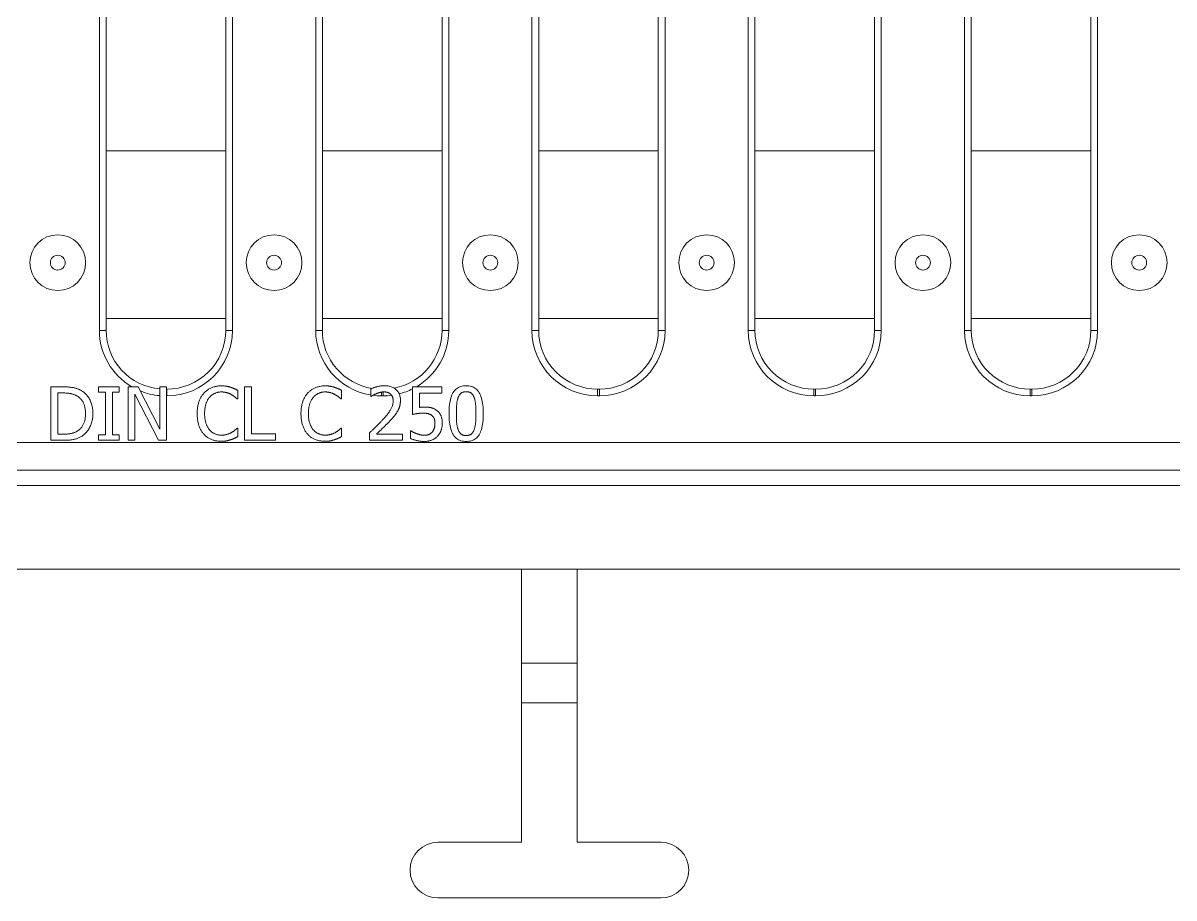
# Model space of a CAD drawing. Header units: inches. Extents: x -98 to 40, y -24 to 18.
# Drawn here: x -24.1 to -18.94, y 6.11 to 10.03 of the extents above; entities that cross this region are included whole.
import ezdxf

# ---------------------------------------------------------------- set-up
doc = ezdxf.new("R2010")
doc.units = ezdxf.units.IN
doc.header["$MEASUREMENT"] = 0

# ---------------------------------------------------------------- blocks, each defined once
blk = doc.blocks.new('A$C322A4C80')
at = {"lineweight": 0}
for p, q in [((0.6717, 4.7346), (0.6717, 0.6273)), ((0.7017, 0.6273), (0.7017, 4.7346)), ((1.2383, 0.6273), (1.2383, 4.7346)), ((1.2683, 0.6273), (1.2683, 4.7346)), ((1.6417, 4.7346), (1.6417, 0.6273)), ((1.6717, 0.6273), (1.6717, 4.7346)), ((2.2083, 0.6273), (2.2083, 4.7346)), ((2.2383, 0.6273), (2.2383, 4.7346)), ((2.6117, 4.7346), (2.6117, 0.6273)), ((2.6417, 0.6273), (2.6417, 4.7346)), ((3.1783, 0.6273), (3.1783, 4.7346)), ((3.2083, 0.6273), (3.2083, 4.7346)), ((3.5817, 4.7346), (3.5817, 0.6273)), ((3.6117, 0.6273), (3.6117, 4.7346)), ((4.1483, 0.6273), (4.1483, 4.7346)), ((4.1783, 0.6273), (4.1783, 4.7346)), ((4.5517, 4.7346), (4.5517, 0.6273)), ((4.5817, 0.6273), (4.5817, 4.7346)), ((5.1183, 0.6273), (5.1183, 4.7346)), ((5.1483, 0.6273), (5.1483, 4.7346)), ((0.7017, 0.6273), (0.6717, 0.6273)), ((1.2683, 0.6273), (1.2383, 0.6273)), ((1.6417, 0.6273), (1.6717, 0.6273)), ((2.2383, 0.6273), (2.2083, 0.6273)), ((2.6117, 0.6273), (2.6417, 0.6273)), ((3.2083, 0.6273), (3.1783, 0.6273)), ((3.5817, 0.6273), (3.6117, 0.6273)), ((4.1783, 0.6273), (4.1483, 0.6273)), ((4.5517, 0.6273), (4.5817, 0.6273)), ((5.1483, 0.6273), (5.1183, 0.6273)), ((0.4534, 0.1341), (0.4534, 0.3741)), ((0.4534, 0.3741), (0.5081, 0.3741)), ((0.668, 0.3496), (0.668, 0.3741)), ((0.668, 0.3741), (0.7609, 0.3741)), ((0.7609, 0.3741), (0.7609, 0.3496)), ((0.8004, 0.1341), (0.8004, 0.3741)), ((0.8004, 0.3741), (0.8457, 0.3741)), ((0.8457, 0.3741), (0.9424, 0.1841)), ((0.9424, 0.1841), (0.9424, 0.3741)), ((0.9424, 0.3741), (0.9721, 0.3741)), ((0.9721, 0.3741), (0.9721, 0.1341)), ((0.9721, 0.3638), (0.9739, 0.3638)), ((0.9739, 0.3338), (0.9739, 0.3638)), ((1.322, 0.1341), (1.322, 0.3741)), ((1.322, 0.3741), (1.3539, 0.3741)), ((1.3539, 0.3741), (1.3539, 0.1625)), ((1.8888, 0.3305), (1.8888, 0.3647)), ((2.0763, 0.2504), (2.0763, 0.3741)), ((2.0763, 0.3741), (2.2079, 0.3741)), ((2.2079, 0.3741), (2.2079, 0.3459)), ((2.9061, 0.3338), (2.9061, 0.3638)), ((2.9061, 0.3638), (2.9139, 0.3638)), ((2.9139, 0.3338), (2.9139, 0.3638)), ((3.8761, 0.3338), (3.8761, 0.3638)), ((3.8761, 0.3638), (3.8839, 0.3638)), ((3.8839, 0.3338), (3.8839, 0.3638)), ((4.8461, 0.3338), (4.8461, 0.3638)), ((4.8461, 0.3638), (4.8539, 0.3638)), ((4.8539, 0.3338), (4.8539, 0.3638)), ((0.4853, 0.1617), (0.4853, 0.3465)), ((0.4853, 0.3465), (0.5096, 0.3465)), ((0.6985, 0.3496), (0.668, 0.3496)), ((0.6985, 0.1586), (0.6985, 0.3496)), ((0.7609, 0.3496), (0.7304, 0.3496)), ((0.7304, 0.3496), (0.7304, 0.1586)), ((0.9364, 0.1341), (0.8302, 0.341)), ((0.8302, 0.341), (0.8302, 0.1341)), ((0.9739, 0.3338), (0.9721, 0.3338)), ((1.2923, 0.3196), (1.2897, 0.3196)), ((1.2923, 0.3581), (1.2923, 0.3196)), ((1.7577, 0.3196), (1.7552, 0.3196)), ((1.7577, 0.3581), (1.7577, 0.3196)), ((1.8905, 0.3305), (1.8888, 0.3305)), ((1.9361, 0.3338), (1.9361, 0.3503)), ((1.9439, 0.3338), (1.9361, 0.3338)), ((1.9439, 0.3338), (1.9439, 0.3512)), ((2.2079, 0.3459), (2.1072, 0.3459)), ((2.1072, 0.3459), (2.1072, 0.2819)), ((2.9139, 0.3338), (2.9061, 0.3338)), ((3.8839, 0.3338), (3.8761, 0.3338)), ((4.8539, 0.3338), (4.8461, 0.3338)), ((0.5096, 0.1617), (0.4853, 0.1617)), ((0.668, 0.1341), (0.668, 0.1586)), ((0.668, 0.1586), (0.6985, 0.1586)), ((0.7304, 0.1586), (0.7609, 0.1586)), ((0.7609, 0.1586), (0.7609, 0.1341)), ((1.2899, 0.1885), (1.2923, 0.1885)), ((1.2923, 0.1885), (1.2923, 0.1504)), ((1.3539, 0.1625), (1.4611, 0.1625)), ((1.4611, 0.1625), (1.4611, 0.1341)), ((1.7553, 0.1885), (1.7577, 0.1885)), ((1.7577, 0.1885), (1.7577, 0.1504)), ((1.8837, 0.1341), (1.8837, 0.1681)), ((1.9139, 0.1619), (2.0317, 0.1619)), ((2.0317, 0.1619), (2.0317, 0.1341)), ((2.0663, 0.1426), (2.0663, 0.1767)), ((2.0663, 0.1767), (2.0687, 0.1767)), ((0, 0.125), (19.94, 0.125)), ((0.5087, 0.1341), (0.4534, 0.1341)), ((0.7609, 0.1341), (0.668, 0.1341)), ((0.8302, 0.1341), (0.8004, 0.1341)), ((0.9721, 0.1341), (0.9364, 0.1341)), ((1.4611, 0.1341), (1.322, 0.1341)), ((2.0317, 0.1341), (1.8837, 0.1341)), ((0.0153, 0), (19.9247, 0))]:
    blk.add_line(p, q, dxfattribs=at)
at = {"lineweight": 0, "flags": 128}
for points in [[(0.7017, 0.6273), (0.7028, 0.603), (0.7062, 0.5787), (0.7118, 0.5549), (0.7196, 0.5318), (0.7295, 0.5095), (0.7414, 0.4881), (0.7553, 0.468), (0.7709, 0.4493), (0.7883, 0.432), (0.8072, 0.4165), (0.8274, 0.4028), (0.8488, 0.391), (0.8712, 0.3813), (0.8944, 0.3736), (0.9182, 0.3681), (0.9424, 0.3649)], [(0.9739, 0.3638), (0.9997, 0.3651), (1.0254, 0.3688), (1.0506, 0.3751), (1.075, 0.3837), (1.0985, 0.3947), (1.1208, 0.408), (1.1416, 0.4234), (1.1608, 0.4407), (1.1783, 0.4599), (1.1938, 0.4807), (1.2071, 0.5029), (1.2182, 0.5264), (1.227, 0.5508), (1.2332, 0.5758), (1.237, 0.6015), (1.2383, 0.6273)], [(1.6717, 0.6273), (1.6727, 0.6041), (1.6758, 0.581), (1.6809, 0.5582), (1.6879, 0.5361), (1.697, 0.5146), (1.7079, 0.494), (1.7205, 0.4745), (1.7348, 0.4562), (1.7508, 0.4392), (1.7681, 0.4236), (1.7867, 0.4097), (1.8065, 0.3975), (1.8274, 0.387), (1.8491, 0.3784), (1.8713, 0.3718), (1.8941, 0.3671)], [(1.9935, 0.3685), (2.0158, 0.3737), (2.0374, 0.3807), (2.0584, 0.3897), (2.0785, 0.4004), (2.0977, 0.4128), (2.1156, 0.4267), (2.1324, 0.4423), (2.1477, 0.4592), (2.1615, 0.4773), (2.1736, 0.4966), (2.1841, 0.5169), (2.1927, 0.538), (2.1995, 0.5597), (2.2044, 0.582), (2.2073, 0.6046), (2.2083, 0.6273)], [(2.6417, 0.6273), (2.643, 0.6015), (2.6468, 0.5758), (2.6531, 0.5506), (2.6618, 0.5263), (2.6729, 0.5028), (2.6863, 0.4806), (2.7017, 0.4598), (2.7192, 0.4407), (2.7385, 0.4233), (2.7593, 0.4079), (2.7816, 0.3947), (2.8051, 0.3837), (2.8295, 0.375), (2.8546, 0.3688), (2.8803, 0.365), (2.9061, 0.3638)], [(2.9139, 0.3638), (2.9397, 0.3651), (2.9654, 0.3688), (2.9906, 0.3751), (3.015, 0.3837), (3.0385, 0.3947), (3.0608, 0.408), (3.0816, 0.4234), (3.1008, 0.4407), (3.1183, 0.4599), (3.1338, 0.4807), (3.1471, 0.5029), (3.1582, 0.5264), (3.167, 0.5508), (3.1732, 0.5758), (3.177, 0.6015), (3.1783, 0.6273)], [(3.6117, 0.6273), (3.613, 0.6015), (3.6168, 0.5758), (3.6231, 0.5506), (3.6318, 0.5263), (3.6429, 0.5028), (3.6563, 0.4806), (3.6717, 0.4598), (3.6892, 0.4407), (3.7085, 0.4233), (3.7293, 0.4079), (3.7516, 0.3947), (3.7751, 0.3837), (3.7995, 0.375), (3.8246, 0.3688), (3.8503, 0.365), (3.8761, 0.3638)], [(3.8839, 0.3638), (3.9097, 0.3651), (3.9354, 0.3688), (3.9606, 0.3751), (3.985, 0.3837), (4.0085, 0.3947), (4.0308, 0.408), (4.0516, 0.4234), (4.0708, 0.4407), (4.0883, 0.4599), (4.1038, 0.4807), (4.1171, 0.5029), (4.1282, 0.5264), (4.137, 0.5508), (4.1432, 0.5758), (4.147, 0.6015), (4.1483, 0.6273)], [(4.5817, 0.6273), (4.583, 0.6015), (4.5868, 0.5758), (4.5931, 0.5506), (4.6018, 0.5263), (4.6129, 0.5028), (4.6263, 0.4806), (4.6417, 0.4598), (4.6592, 0.4407), (4.6785, 0.4233), (4.6993, 0.4079), (4.7216, 0.3947), (4.7451, 0.3837), (4.7695, 0.375), (4.7946, 0.3688), (4.8203, 0.365), (4.8461, 0.3638)], [(4.8539, 0.3638), (4.8797, 0.3651), (4.9054, 0.3688), (4.9306, 0.3751), (4.955, 0.3837), (4.9785, 0.3947), (5.0008, 0.408), (5.0216, 0.4234), (5.0408, 0.4407), (5.0583, 0.4599), (5.0738, 0.4807), (5.0871, 0.5029), (5.0982, 0.5264), (5.107, 0.5508), (5.1132, 0.5758), (5.117, 0.6015), (5.1183, 0.6273)], [(0.5081, 0.3741), (0.5136, 0.374), (0.519, 0.3739), (0.5241, 0.3738), (0.529, 0.3735), (0.5338, 0.3732), (0.5383, 0.3728), (0.5426, 0.3724), (0.5467, 0.3718), (0.5506, 0.3712), (0.5544, 0.3706), (0.5579, 0.3698), (0.5612, 0.369), (0.5644, 0.3681), (0.5674, 0.3672), (0.5705, 0.3662), (0.5734, 0.3652), (0.5762, 0.3641), (0.579, 0.363), (0.5817, 0.3618), (0.5843, 0.3605), (0.5869, 0.3592), (0.5894, 0.3579), (0.5917, 0.3565), (0.5941, 0.355)], [(1.1402, 0.3453), (1.1426, 0.3479), (1.1451, 0.3505), (1.1477, 0.3529), (1.1504, 0.3552), (1.1531, 0.3574), (1.1559, 0.3595), (1.1588, 0.3615), (1.1617, 0.3634), (1.1647, 0.3652), (1.1678, 0.3669), (1.171, 0.3684), (1.1742, 0.3699), (1.1775, 0.3712), (1.1809, 0.3725), (1.1843, 0.3736), (1.1878, 0.3746), (1.1914, 0.3755), (1.195, 0.3762), (1.1987, 0.3769), (1.2025, 0.3774), (1.2063, 0.3778), (1.2102, 0.3781), (1.2141, 0.3783), (1.2182, 0.3784)], [(1.2182, 0.3784), (1.2202, 0.3783), (1.2221, 0.3783), (1.2241, 0.3782), (1.226, 0.3782), (1.228, 0.3781), (1.2299, 0.3779), (1.2317, 0.3778), (1.2336, 0.3776), (1.2354, 0.3774), (1.2373, 0.3771), (1.239, 0.3769), (1.2408, 0.3766), (1.2426, 0.3763), (1.2443, 0.376), (1.246, 0.3757), (1.2477, 0.3753), (1.2494, 0.375), (1.251, 0.3746), (1.2526, 0.3742), (1.2542, 0.3738), (1.2558, 0.3734), (1.2573, 0.373), (1.2589, 0.3726), (1.2604, 0.3721)], [(1.2604, 0.3721), (1.2617, 0.3717), (1.263, 0.3713), (1.2643, 0.3708), (1.2656, 0.3703), (1.2669, 0.3698), (1.2682, 0.3693), (1.2695, 0.3688), (1.2709, 0.3683), (1.2722, 0.3677), (1.2735, 0.3672), (1.2749, 0.3666), (1.2762, 0.366), (1.2776, 0.3654), (1.2789, 0.3648), (1.2803, 0.3642), (1.2816, 0.3635), (1.2829, 0.3629), (1.2843, 0.3622), (1.2856, 0.3616), (1.2869, 0.3609), (1.2883, 0.3602), (1.2896, 0.3595), (1.2909, 0.3588), (1.2923, 0.3581)], [(1.6056, 0.3453), (1.608, 0.3479), (1.6105, 0.3505), (1.6131, 0.3529), (1.6158, 0.3552), (1.6185, 0.3574), (1.6213, 0.3595), (1.6242, 0.3615), (1.6271, 0.3634), (1.6301, 0.3652), (1.6332, 0.3669), (1.6364, 0.3684), (1.6396, 0.3699), (1.6429, 0.3712), (1.6463, 0.3725), (1.6497, 0.3736), (1.6532, 0.3746), (1.6568, 0.3755), (1.6604, 0.3762), (1.6641, 0.3769), (1.6679, 0.3774), (1.6717, 0.3778), (1.6756, 0.3781), (1.6796, 0.3783), (1.6836, 0.3784)], [(1.6836, 0.3784), (1.6856, 0.3783), (1.6876, 0.3783), (1.6895, 0.3782), (1.6915, 0.3782), (1.6934, 0.3781), (1.6953, 0.3779), (1.6972, 0.3778), (1.699, 0.3776), (1.7008, 0.3774), (1.7027, 0.3771), (1.7045, 0.3769), (1.7062, 0.3766), (1.708, 0.3763), (1.7097, 0.376), (1.7114, 0.3757), (1.7131, 0.3753), (1.7148, 0.375), (1.7164, 0.3746), (1.718, 0.3742), (1.7196, 0.3738), (1.7212, 0.3734), (1.7228, 0.373), (1.7243, 0.3726), (1.7258, 0.3721)], [(1.7258, 0.3721), (1.7271, 0.3717), (1.7284, 0.3713), (1.7297, 0.3708), (1.731, 0.3703), (1.7323, 0.3698), (1.7336, 0.3693), (1.735, 0.3688), (1.7363, 0.3683), (1.7376, 0.3677), (1.739, 0.3672), (1.7403, 0.3666), (1.7416, 0.366), (1.743, 0.3654), (1.7443, 0.3648), (1.7457, 0.3642), (1.747, 0.3635), (1.7483, 0.3629), (1.7497, 0.3622), (1.751, 0.3616), (1.7524, 0.3609), (1.7537, 0.3602), (1.755, 0.3595), (1.7564, 0.3588), (1.7577, 0.3581)], [(1.8888, 0.3647), (1.8905, 0.3655), (1.8923, 0.3664), (1.8942, 0.3672), (1.8963, 0.368), (1.8984, 0.3688), (1.9007, 0.3696), (1.903, 0.3704), (1.9055, 0.3712), (1.9081, 0.372), (1.9108, 0.3728), (1.9136, 0.3736), (1.9165, 0.3744), (1.9194, 0.3751), (1.9224, 0.3758), (1.9253, 0.3765), (1.9281, 0.377), (1.931, 0.3775), (1.9338, 0.3779), (1.9366, 0.3783), (1.9394, 0.3786), (1.9421, 0.3788), (1.9449, 0.379), (1.9476, 0.3791), (1.9502, 0.3791)], [(1.9502, 0.3791), (1.9557, 0.379), (1.961, 0.3786), (1.9661, 0.378), (1.971, 0.3772), (1.9757, 0.376), (1.9802, 0.3747), (1.9845, 0.3731), (1.9886, 0.3712), (1.9924, 0.3691), (1.9961, 0.3668), (1.9996, 0.3642), (2.0028, 0.3613), (2.0059, 0.3583), (2.0086, 0.3551), (2.0111, 0.3517), (2.0134, 0.3481), (2.0153, 0.3443), (2.0171, 0.3404), (2.0185, 0.3363), (2.0197, 0.332), (2.0206, 0.3276), (2.0213, 0.323), (2.0217, 0.3182), (2.0218, 0.3132)], [(2.2398, 0.2539), (2.24, 0.2645), (2.2403, 0.2746), (2.241, 0.2842), (2.2419, 0.2933), (2.2431, 0.302), (2.2445, 0.3101), (2.2462, 0.3178), (2.2482, 0.325), (2.2504, 0.3317), (2.2529, 0.3379), (2.2556, 0.3436), (2.2586, 0.3489), (2.2619, 0.3537), (2.2654, 0.3581), (2.2693, 0.362), (2.2734, 0.3656), (2.2778, 0.3687), (2.2825, 0.3714), (2.2875, 0.3737), (2.2927, 0.3756), (2.2983, 0.3771), (2.3041, 0.3781), (2.3102, 0.3787), (2.3166, 0.3789)], [(2.3166, 0.3789), (2.3231, 0.3787), (2.3292, 0.3781), (2.3351, 0.377), (2.3406, 0.3755), (2.3459, 0.3735), (2.3509, 0.3712), (2.3556, 0.3683), (2.36, 0.3651), (2.3641, 0.3614), (2.3679, 0.3573), (2.3715, 0.3528), (2.3747, 0.3478), (2.3777, 0.3424), (2.3804, 0.3366), (2.3828, 0.3303), (2.385, 0.3236), (2.387, 0.3164), (2.3886, 0.3088), (2.39, 0.3008), (2.3912, 0.2923), (2.3921, 0.2834), (2.3928, 0.2741), (2.3931, 0.2643), (2.3933, 0.2541)], [(0.5096, 0.3465), (0.5132, 0.3464), (0.5166, 0.3464), (0.52, 0.3462), (0.5232, 0.3461), (0.5264, 0.3459), (0.5295, 0.3456), (0.5324, 0.3453), (0.5353, 0.3449), (0.538, 0.3445), (0.5407, 0.3441), (0.5433, 0.3436), (0.5457, 0.3431), (0.5481, 0.3425), (0.5505, 0.3418), (0.5529, 0.3411), (0.5552, 0.3403), (0.5575, 0.3395), (0.5598, 0.3386), (0.5621, 0.3377), (0.5643, 0.3367), (0.5665, 0.3356), (0.5687, 0.3345), (0.5709, 0.3333), (0.573, 0.3321)], [(0.573, 0.3321), (0.576, 0.3302), (0.5788, 0.3281), (0.5815, 0.326), (0.5841, 0.3237), (0.5866, 0.3214), (0.5889, 0.3189), (0.5911, 0.3163), (0.5932, 0.3135), (0.5951, 0.3107), (0.597, 0.3077), (0.5987, 0.3046), (0.6003, 0.3014), (0.6017, 0.2981), (0.6031, 0.2947), (0.6043, 0.2912), (0.6054, 0.2875), (0.6063, 0.2837), (0.6071, 0.2799), (0.6078, 0.2759), (0.6084, 0.2718), (0.6088, 0.2676), (0.6092, 0.2633), (0.6094, 0.2588), (0.6094, 0.2543)], [(0.5941, 0.355), (0.5978, 0.3524), (0.6015, 0.3496), (0.605, 0.3467), (0.6083, 0.3437), (0.6115, 0.3405), (0.6146, 0.3371), (0.6175, 0.3337), (0.6203, 0.3301), (0.6229, 0.3263), (0.6254, 0.3225), (0.6277, 0.3184), (0.6299, 0.3143), (0.632, 0.31), (0.6338, 0.3055), (0.6355, 0.301), (0.637, 0.2963), (0.6383, 0.2914), (0.6395, 0.2865), (0.6405, 0.2814), (0.6413, 0.2762), (0.6419, 0.2708), (0.6423, 0.2653), (0.6426, 0.2596), (0.6427, 0.2539)], [(1.1102, 0.2539), (1.1103, 0.2589), (1.1104, 0.2637), (1.1107, 0.2685), (1.1111, 0.2731), (1.1116, 0.2777), (1.1121, 0.2821), (1.1128, 0.2864), (1.1136, 0.2906), (1.1145, 0.2947), (1.1156, 0.2987), (1.1167, 0.3026), (1.1179, 0.3064), (1.1192, 0.3101), (1.1207, 0.3137), (1.1222, 0.3172), (1.1238, 0.3207), (1.1255, 0.324), (1.1273, 0.3273), (1.1292, 0.3305), (1.1312, 0.3336), (1.1333, 0.3367), (1.1355, 0.3396), (1.1378, 0.3425), (1.1402, 0.3453)], [(1.1649, 0.3264), (1.1632, 0.3243), (1.1616, 0.3222), (1.1601, 0.3199), (1.1586, 0.3176), (1.1572, 0.3151), (1.1559, 0.3126), (1.1546, 0.31), (1.1534, 0.3073), (1.1522, 0.3045), (1.1511, 0.3016), (1.1501, 0.2987), (1.1491, 0.2956), (1.1482, 0.2925), (1.1474, 0.2893), (1.1467, 0.286), (1.146, 0.2827), (1.1454, 0.2793), (1.1449, 0.2759), (1.1445, 0.2724), (1.1441, 0.2688), (1.1438, 0.2652), (1.1436, 0.2615), (1.1435, 0.2577), (1.1435, 0.2539)], [(1.218, 0.3511), (1.2154, 0.3511), (1.2129, 0.351), (1.2104, 0.3507), (1.2079, 0.3504), (1.2055, 0.35), (1.203, 0.3495), (1.2006, 0.349), (1.1982, 0.3483), (1.1959, 0.3476), (1.1935, 0.3467), (1.1912, 0.3458), (1.1889, 0.3448), (1.1866, 0.3437), (1.1844, 0.3425), (1.1823, 0.3413), (1.1801, 0.34), (1.1781, 0.3385), (1.176, 0.337), (1.1741, 0.3355), (1.1721, 0.3338), (1.1702, 0.3321), (1.1684, 0.3303), (1.1666, 0.3284), (1.1649, 0.3264)], [(1.2627, 0.3397), (1.2612, 0.3405), (1.2596, 0.3413), (1.258, 0.3421), (1.2564, 0.3428), (1.2548, 0.3435), (1.2532, 0.3442), (1.2515, 0.3449), (1.2498, 0.3456), (1.2481, 0.3462), (1.2463, 0.3468), (1.2446, 0.3474), (1.2428, 0.3479), (1.2409, 0.3484), (1.2391, 0.3489), (1.2372, 0.3493), (1.2352, 0.3497), (1.2332, 0.35), (1.2312, 0.3503), (1.2291, 0.3506), (1.227, 0.3508), (1.2248, 0.3509), (1.2226, 0.351), (1.2203, 0.3511), (1.218, 0.3511)], [(1.2897, 0.3196), (1.289, 0.3203), (1.2882, 0.321), (1.2875, 0.3217), (1.2866, 0.3224), (1.2858, 0.3231), (1.2849, 0.3239), (1.284, 0.3247), (1.283, 0.3255), (1.282, 0.3263), (1.281, 0.3272), (1.2799, 0.3281), (1.2788, 0.329), (1.2777, 0.3299), (1.2766, 0.3308), (1.2754, 0.3317), (1.2741, 0.3326), (1.2728, 0.3335), (1.2715, 0.3344), (1.2701, 0.3352), (1.2687, 0.3361), (1.2673, 0.337), (1.2658, 0.3379), (1.2643, 0.3388), (1.2627, 0.3397)], [(1.5756, 0.2539), (1.5757, 0.2589), (1.5759, 0.2637), (1.5761, 0.2685), (1.5765, 0.2731), (1.577, 0.2777), (1.5776, 0.2821), (1.5783, 0.2864), (1.5791, 0.2906), (1.58, 0.2947), (1.581, 0.2987), (1.5821, 0.3026), (1.5833, 0.3064), (1.5847, 0.3101), (1.5861, 0.3137), (1.5876, 0.3172), (1.5892, 0.3207), (1.5909, 0.324), (1.5927, 0.3273), (1.5946, 0.3305), (1.5966, 0.3336), (1.5987, 0.3367), (1.6009, 0.3396), (1.6032, 0.3425), (1.6056, 0.3453)], [(1.6303, 0.3264), (1.6286, 0.3243), (1.627, 0.3222), (1.6255, 0.3199), (1.624, 0.3176), (1.6226, 0.3151), (1.6213, 0.3126), (1.62, 0.31), (1.6188, 0.3073), (1.6176, 0.3045), (1.6165, 0.3016), (1.6155, 0.2987), (1.6145, 0.2956), (1.6136, 0.2925), (1.6128, 0.2893), (1.6121, 0.286), (1.6114, 0.2827), (1.6108, 0.2793), (1.6103, 0.2759), (1.6099, 0.2724), (1.6095, 0.2688), (1.6092, 0.2652), (1.6091, 0.2615), (1.6089, 0.2577), (1.6089, 0.2539)], [(1.6834, 0.3511), (1.6808, 0.3511), (1.6783, 0.351), (1.6758, 0.3507), (1.6733, 0.3504), (1.6709, 0.35), (1.6684, 0.3495), (1.666, 0.349), (1.6636, 0.3483), (1.6613, 0.3476), (1.6589, 0.3467), (1.6566, 0.3458), (1.6543, 0.3448), (1.652, 0.3437), (1.6498, 0.3425), (1.6477, 0.3413), (1.6455, 0.34), (1.6435, 0.3385), (1.6414, 0.337), (1.6395, 0.3355), (1.6375, 0.3338), (1.6357, 0.3321), (1.6338, 0.3303), (1.632, 0.3284), (1.6303, 0.3264)], [(1.7281, 0.3397), (1.7266, 0.3405), (1.725, 0.3413), (1.7234, 0.3421), (1.7218, 0.3428), (1.7202, 0.3435), (1.7186, 0.3442), (1.7169, 0.3449), (1.7152, 0.3456), (1.7135, 0.3462), (1.7117, 0.3468), (1.71, 0.3474), (1.7082, 0.3479), (1.7064, 0.3484), (1.7045, 0.3489), (1.7026, 0.3493), (1.7006, 0.3497), (1.6986, 0.35), (1.6966, 0.3503), (1.6945, 0.3506), (1.6924, 0.3508), (1.6902, 0.3509), (1.688, 0.351), (1.6857, 0.3511), (1.6834, 0.3511)], [(1.7552, 0.3196), (1.7544, 0.3203), (1.7537, 0.321), (1.7529, 0.3217), (1.752, 0.3224), (1.7512, 0.3231), (1.7503, 0.3239), (1.7494, 0.3247), (1.7484, 0.3255), (1.7474, 0.3263), (1.7464, 0.3272), (1.7453, 0.3281), (1.7443, 0.329), (1.7431, 0.3299), (1.742, 0.3308), (1.7408, 0.3317), (1.7395, 0.3326), (1.7382, 0.3335), (1.7369, 0.3344), (1.7356, 0.3352), (1.7341, 0.3361), (1.7327, 0.337), (1.7312, 0.3379), (1.7297, 0.3388), (1.7281, 0.3397)], [(1.9139, 0.3437), (1.9127, 0.3433), (1.9116, 0.3428), (1.9105, 0.3423), (1.9094, 0.3418), (1.9083, 0.3413), (1.9072, 0.3407), (1.9061, 0.3402), (1.905, 0.3396), (1.9039, 0.339), (1.9028, 0.3384), (1.9018, 0.3378), (1.9007, 0.3371), (1.8997, 0.3365), (1.8987, 0.3359), (1.8977, 0.3353), (1.8968, 0.3347), (1.8959, 0.3341), (1.895, 0.3335), (1.8942, 0.333), (1.8934, 0.3325), (1.8926, 0.3319), (1.8919, 0.3315), (1.8912, 0.331), (1.8905, 0.3305)], [(1.9479, 0.3513), (1.9465, 0.3513), (1.945, 0.3513), (1.9436, 0.3512), (1.9422, 0.3511), (1.9407, 0.3509), (1.9393, 0.3508), (1.9378, 0.3506), (1.9364, 0.3504), (1.9349, 0.3501), (1.9335, 0.3498), (1.932, 0.3495), (1.9306, 0.3492), (1.9291, 0.3488), (1.9277, 0.3484), (1.9263, 0.348), (1.9248, 0.3476), (1.9234, 0.3472), (1.922, 0.3467), (1.9206, 0.3463), (1.9193, 0.3458), (1.9179, 0.3453), (1.9165, 0.3448), (1.9152, 0.3443), (1.9139, 0.3437)], [(1.9417, 0.2259), (1.9461, 0.2308), (1.9503, 0.2356), (1.9543, 0.2402), (1.958, 0.2446), (1.9615, 0.2489), (1.9647, 0.253), (1.9677, 0.2569), (1.9705, 0.2607), (1.973, 0.2643), (1.9753, 0.2677), (1.9773, 0.271), (1.9791, 0.2741), (1.9807, 0.2771), (1.9822, 0.2802), (1.9835, 0.2832), (1.9847, 0.2863), (1.9857, 0.2894), (1.9866, 0.2925), (1.9874, 0.2956), (1.988, 0.2987), (1.9885, 0.3019), (1.9888, 0.3051), (1.9891, 0.3082), (1.9891, 0.3115)], [(1.9773, 0.3416), (1.9763, 0.3424), (1.9753, 0.3431), (1.9743, 0.3439), (1.9733, 0.3446), (1.9723, 0.3452), (1.9712, 0.3459), (1.9701, 0.3464), (1.969, 0.347), (1.9678, 0.3475), (1.9666, 0.348), (1.9654, 0.3485), (1.9642, 0.3489), (1.963, 0.3493), (1.9617, 0.3496), (1.9604, 0.35), (1.9591, 0.3502), (1.9578, 0.3505), (1.9564, 0.3507), (1.9551, 0.3509), (1.9537, 0.3511), (1.9523, 0.3512), (1.9508, 0.3513), (1.9494, 0.3513), (1.9479, 0.3513)], [(1.9891, 0.3115), (1.9891, 0.3131), (1.989, 0.3148), (1.9889, 0.3163), (1.9888, 0.3179), (1.9886, 0.3194), (1.9883, 0.3209), (1.9881, 0.3224), (1.9877, 0.3238), (1.9874, 0.3252), (1.987, 0.3265), (1.9865, 0.3279), (1.986, 0.3291), (1.9855, 0.3304), (1.9849, 0.3316), (1.9843, 0.3328), (1.9837, 0.3339), (1.983, 0.335), (1.9823, 0.3361), (1.9815, 0.3371), (1.9807, 0.3381), (1.9799, 0.339), (1.9791, 0.3399), (1.9782, 0.3408), (1.9773, 0.3416)], [(2.0218, 0.3132), (2.0218, 0.3109), (2.0217, 0.3085), (2.0216, 0.3062), (2.0214, 0.304), (2.0212, 0.3018), (2.021, 0.2996), (2.0207, 0.2974), (2.0203, 0.2953), (2.0199, 0.2932), (2.0195, 0.2912), (2.019, 0.2891), (2.0185, 0.2871), (2.0179, 0.2852), (2.0173, 0.2832), (2.0167, 0.2813), (2.016, 0.2794), (2.0153, 0.2776), (2.0146, 0.2757), (2.0138, 0.2739), (2.013, 0.2721), (2.0121, 0.2703), (2.0112, 0.2686), (2.0103, 0.2669), (2.0094, 0.2652)], [(2.2725, 0.2539), (2.2725, 0.2578), (2.2725, 0.2616), (2.2726, 0.2653), (2.2727, 0.269), (2.2728, 0.2726), (2.2729, 0.2762), (2.2731, 0.2797), (2.2733, 0.2831), (2.2735, 0.2864), (2.2737, 0.2897), (2.274, 0.2929), (2.2742, 0.2961), (2.2746, 0.2992), (2.2749, 0.3021), (2.2753, 0.305), (2.2758, 0.3078), (2.2762, 0.3105), (2.2768, 0.3132), (2.2773, 0.3157), (2.278, 0.3181), (2.2786, 0.3205), (2.2793, 0.3227), (2.2801, 0.3249), (2.2809, 0.327)], [(2.2809, 0.327), (2.2817, 0.3291), (2.2826, 0.331), (2.2836, 0.3329), (2.2846, 0.3347), (2.2857, 0.3364), (2.2868, 0.3381), (2.288, 0.3396), (2.2892, 0.3411), (2.2905, 0.3424), (2.2918, 0.3437), (2.2932, 0.3449), (2.2946, 0.346), (2.296, 0.347), (2.2976, 0.3479), (2.2992, 0.3487), (2.3009, 0.3495), (2.3026, 0.3501), (2.3044, 0.3507), (2.3063, 0.3512), (2.3082, 0.3516), (2.3102, 0.3519), (2.3123, 0.3521), (2.3144, 0.3522), (2.3166, 0.3523)], [(2.3166, 0.3523), (2.3188, 0.3522), (2.321, 0.3521), (2.323, 0.3519), (2.325, 0.3516), (2.327, 0.3512), (2.3288, 0.3507), (2.3306, 0.3501), (2.3323, 0.3495), (2.334, 0.3487), (2.3356, 0.3479), (2.3371, 0.347), (2.3385, 0.346), (2.3399, 0.3449), (2.3412, 0.3437), (2.3425, 0.3424), (2.3438, 0.3411), (2.345, 0.3397), (2.3461, 0.3382), (2.3472, 0.3366), (2.3482, 0.3349), (2.3492, 0.3332), (2.3501, 0.3313), (2.351, 0.3294), (2.3518, 0.3274)], [(2.3518, 0.3274), (2.3526, 0.3253), (2.3534, 0.3231), (2.3541, 0.3209), (2.3548, 0.3186), (2.3554, 0.3162), (2.356, 0.3137), (2.3565, 0.3111), (2.357, 0.3084), (2.3575, 0.3057), (2.3579, 0.3029), (2.3583, 0.3), (2.3587, 0.297), (2.359, 0.2939), (2.3592, 0.2907), (2.3595, 0.2875), (2.3597, 0.2841), (2.3599, 0.2807), (2.3601, 0.2771), (2.3603, 0.2735), (2.3604, 0.2698), (2.3605, 0.266), (2.3605, 0.2621), (2.3606, 0.2581), (2.3606, 0.2541)], [(2.0094, 0.2652), (2.0084, 0.2634), (2.0073, 0.2617), (2.0063, 0.2599), (2.0052, 0.2582), (2.004, 0.2564), (2.0029, 0.2547), (2.0017, 0.253), (2.0004, 0.2512), (1.9991, 0.2495), (1.9978, 0.2478), (1.9964, 0.2461), (1.9951, 0.2444), (1.9936, 0.2426), (1.9922, 0.2409), (1.9908, 0.2392), (1.9893, 0.2375), (1.9879, 0.2358), (1.9864, 0.2341), (1.9849, 0.2325), (1.9834, 0.2308), (1.9819, 0.2291), (1.9803, 0.2274), (1.9788, 0.2258), (1.9773, 0.2241)], [(2.1072, 0.2819), (2.1082, 0.282), (2.1091, 0.2821), (2.1101, 0.2822), (2.111, 0.2824), (2.112, 0.2825), (2.113, 0.2825), (2.1139, 0.2826), (2.1149, 0.2827), (2.1158, 0.2828), (2.1168, 0.2828), (2.1177, 0.2829), (2.1187, 0.283), (2.1196, 0.283), (2.1205, 0.283), (2.1214, 0.2831), (2.1223, 0.2831), (2.1232, 0.2831), (2.1241, 0.2832), (2.1249, 0.2832), (2.1257, 0.2832), (2.1266, 0.2832), (2.1274, 0.2832), (2.1282, 0.2832), (2.129, 0.2832)], [(2.129, 0.2832), (2.132, 0.2832), (2.135, 0.2832), (2.1378, 0.2831), (2.1406, 0.2829), (2.1434, 0.2827), (2.146, 0.2825), (2.1486, 0.2822), (2.151, 0.2819), (2.1534, 0.2816), (2.1558, 0.2812), (2.158, 0.2807), (2.1602, 0.2802), (2.1623, 0.2797), (2.1644, 0.2791), (2.1665, 0.2784), (2.1686, 0.2776), (2.1706, 0.2767), (2.1726, 0.2757), (2.1747, 0.2747), (2.1767, 0.2736), (2.1787, 0.2724), (2.1807, 0.2711), (2.1826, 0.2697), (2.1846, 0.2683)], [(2.1846, 0.2683), (2.1865, 0.2667), (2.1884, 0.2652), (2.1902, 0.2635), (2.1919, 0.2618), (2.1935, 0.26), (2.1951, 0.2582), (2.1966, 0.2562), (2.198, 0.2543), (2.1993, 0.2522), (2.2006, 0.2501), (2.2018, 0.2479), (2.2029, 0.2457), (2.2039, 0.2434), (2.2048, 0.2409), (2.2057, 0.2384), (2.2064, 0.2357), (2.2071, 0.2329), (2.2077, 0.2301), (2.2082, 0.227), (2.2086, 0.2239), (2.2089, 0.2207), (2.2091, 0.2173), (2.2092, 0.2139), (2.2093, 0.2103)], [(0.6094, 0.2543), (0.6094, 0.2497), (0.6092, 0.2452), (0.6089, 0.2409), (0.6085, 0.2366), (0.608, 0.2326), (0.6073, 0.2286), (0.6066, 0.2248), (0.6057, 0.2211), (0.6047, 0.2175), (0.6036, 0.2141), (0.6024, 0.2108), (0.6011, 0.2076), (0.5996, 0.2045), (0.598, 0.2016), (0.5963, 0.1987), (0.5945, 0.196), (0.5926, 0.1933), (0.5906, 0.1908), (0.5885, 0.1883), (0.5862, 0.186), (0.5838, 0.1837), (0.5813, 0.1816), (0.5787, 0.1796), (0.576, 0.1776)], [(0.6427, 0.2539), (0.6426, 0.2484), (0.6423, 0.2431), (0.6418, 0.2378), (0.6412, 0.2327), (0.6404, 0.2276), (0.6393, 0.2226), (0.6381, 0.2177), (0.6368, 0.2129), (0.6352, 0.2082), (0.6334, 0.2036), (0.6315, 0.199), (0.6294, 0.1946), (0.6271, 0.1902), (0.6247, 0.1861), (0.6221, 0.1821), (0.6195, 0.1782), (0.6167, 0.1745), (0.6138, 0.171), (0.6107, 0.1677), (0.6076, 0.1645), (0.6043, 0.1615), (0.6009, 0.1586), (0.5973, 0.1559), (0.5937, 0.1533)], [(1.1404, 0.1613), (1.138, 0.164), (1.1358, 0.1667), (1.1336, 0.1696), (1.1315, 0.1725), (1.1295, 0.1756), (1.1276, 0.1788), (1.1258, 0.1821), (1.1241, 0.1855), (1.1224, 0.189), (1.1209, 0.1926), (1.1195, 0.1964), (1.1181, 0.2002), (1.1168, 0.2041), (1.1157, 0.2082), (1.1147, 0.2123), (1.1137, 0.2165), (1.1129, 0.2209), (1.1122, 0.2253), (1.1116, 0.2298), (1.1111, 0.2344), (1.1107, 0.2391), (1.1104, 0.244), (1.1103, 0.2489), (1.1102, 0.2539)], [(1.1435, 0.2539), (1.1435, 0.2498), (1.1436, 0.2458), (1.1439, 0.242), (1.1441, 0.2382), (1.1445, 0.2345), (1.145, 0.2309), (1.1455, 0.2274), (1.1461, 0.224), (1.1468, 0.2207), (1.1476, 0.2175), (1.1485, 0.2144), (1.1494, 0.2114), (1.1504, 0.2085), (1.1515, 0.2056), (1.1527, 0.2028), (1.1539, 0.2001), (1.1551, 0.1975), (1.1564, 0.195), (1.1578, 0.1925), (1.1593, 0.1901), (1.1608, 0.1878), (1.1623, 0.1856), (1.164, 0.1834), (1.1657, 0.1813)], [(1.6058, 0.1613), (1.6034, 0.164), (1.6012, 0.1667), (1.599, 0.1696), (1.5969, 0.1725), (1.5949, 0.1756), (1.593, 0.1788), (1.5912, 0.1821), (1.5895, 0.1855), (1.5879, 0.189), (1.5863, 0.1926), (1.5849, 0.1964), (1.5835, 0.2002), (1.5823, 0.2041), (1.5811, 0.2082), (1.5801, 0.2123), (1.5791, 0.2165), (1.5783, 0.2209), (1.5776, 0.2253), (1.577, 0.2298), (1.5765, 0.2344), (1.5761, 0.2391), (1.5759, 0.244), (1.5757, 0.2489), (1.5756, 0.2539)], [(1.6089, 0.2539), (1.6089, 0.2498), (1.6091, 0.2458), (1.6093, 0.242), (1.6096, 0.2382), (1.6099, 0.2345), (1.6104, 0.2309), (1.6109, 0.2274), (1.6115, 0.224), (1.6122, 0.2207), (1.613, 0.2175), (1.6139, 0.2144), (1.6148, 0.2114), (1.6158, 0.2085), (1.6169, 0.2056), (1.6181, 0.2028), (1.6193, 0.2001), (1.6205, 0.1975), (1.6219, 0.195), (1.6232, 0.1925), (1.6247, 0.1901), (1.6262, 0.1878), (1.6278, 0.1856), (1.6294, 0.1834), (1.6311, 0.1813)], [(1.8837, 0.1681), (1.8864, 0.1706), (1.889, 0.1731), (1.8916, 0.1755), (1.8941, 0.178), (1.8967, 0.1804), (1.8992, 0.1828), (1.9017, 0.1852), (1.9042, 0.1876), (1.9066, 0.19), (1.9091, 0.1923), (1.9115, 0.1947), (1.9139, 0.197), (1.9162, 0.1993), (1.9186, 0.2017), (1.9209, 0.204), (1.9233, 0.2064), (1.9256, 0.2088), (1.9279, 0.2112), (1.9302, 0.2136), (1.9325, 0.216), (1.9348, 0.2185), (1.9371, 0.2209), (1.9394, 0.2234), (1.9417, 0.2259)], [(1.9773, 0.2241), (1.9747, 0.2214), (1.9721, 0.2186), (1.9695, 0.2158), (1.9668, 0.213), (1.964, 0.2101), (1.9612, 0.2073), (1.9584, 0.2044), (1.9555, 0.2016), (1.9526, 0.1987), (1.9496, 0.1958), (1.9466, 0.1928), (1.9435, 0.1899), (1.9405, 0.187), (1.9375, 0.1842), (1.9347, 0.1815), (1.932, 0.1789), (1.9293, 0.1764), (1.9268, 0.174), (1.9244, 0.1718), (1.9221, 0.1696), (1.9199, 0.1675), (1.9178, 0.1655), (1.9158, 0.1637), (1.9139, 0.1619)], [(2.1237, 0.2562), (2.1215, 0.2562), (2.1193, 0.2562), (2.1171, 0.2561), (2.1149, 0.256), (2.1127, 0.2559), (2.1105, 0.2557), (2.1083, 0.2555), (2.1061, 0.2553), (2.1039, 0.2551), (2.1017, 0.2548), (2.0995, 0.2545), (2.0974, 0.2542), (2.0952, 0.2538), (2.0931, 0.2535), (2.0911, 0.2532), (2.0892, 0.2528), (2.0873, 0.2525), (2.0855, 0.2522), (2.0838, 0.2519), (2.0821, 0.2516), (2.0806, 0.2513), (2.0791, 0.251), (2.0776, 0.2507), (2.0763, 0.2504)], [(2.163, 0.2451), (2.1618, 0.2461), (2.1606, 0.247), (2.1594, 0.2479), (2.1581, 0.2488), (2.1568, 0.2495), (2.1554, 0.2503), (2.1539, 0.251), (2.1525, 0.2516), (2.1509, 0.2522), (2.1494, 0.2527), (2.1477, 0.2532), (2.1461, 0.2537), (2.1444, 0.2541), (2.1426, 0.2545), (2.1409, 0.2548), (2.1391, 0.2551), (2.1373, 0.2554), (2.1354, 0.2556), (2.1336, 0.2558), (2.1316, 0.2559), (2.1297, 0.2561), (2.1277, 0.2561), (2.1257, 0.2562), (2.1237, 0.2562)], [(2.1766, 0.2105), (2.1766, 0.2126), (2.1765, 0.2147), (2.1764, 0.2166), (2.1762, 0.2185), (2.176, 0.2204), (2.1757, 0.2222), (2.1754, 0.2239), (2.1751, 0.2256), (2.1746, 0.2271), (2.1742, 0.2287), (2.1737, 0.2301), (2.1731, 0.2315), (2.1725, 0.2329), (2.1719, 0.2342), (2.1712, 0.2354), (2.1704, 0.2367), (2.1697, 0.2378), (2.1688, 0.239), (2.168, 0.2401), (2.1671, 0.2412), (2.1661, 0.2422), (2.1651, 0.2432), (2.1641, 0.2442), (2.163, 0.2451)], [(2.1644, 0.1714), (2.1653, 0.1726), (2.1663, 0.1739), (2.1672, 0.1752), (2.1681, 0.1765), (2.1689, 0.1778), (2.1697, 0.1792), (2.1704, 0.1806), (2.1711, 0.182), (2.1718, 0.1835), (2.1724, 0.185), (2.173, 0.1866), (2.1735, 0.1881), (2.174, 0.1898), (2.1745, 0.1914), (2.1749, 0.1931), (2.1752, 0.1949), (2.1756, 0.1967), (2.1758, 0.1985), (2.1761, 0.2004), (2.1763, 0.2023), (2.1764, 0.2043), (2.1765, 0.2063), (2.1766, 0.2084), (2.1766, 0.2105)], [(2.2093, 0.2103), (2.2092, 0.2074), (2.2091, 0.2046), (2.2089, 0.2018), (2.2087, 0.1991), (2.2083, 0.1963), (2.2079, 0.1936), (2.2074, 0.191), (2.2068, 0.1884), (2.2062, 0.1858), (2.2054, 0.1832), (2.2046, 0.1807), (2.2037, 0.1782), (2.2028, 0.1758), (2.2018, 0.1734), (2.2007, 0.1711), (2.1995, 0.1688), (2.1983, 0.1666), (2.1971, 0.1644), (2.1957, 0.1623), (2.1943, 0.1602), (2.1929, 0.1582), (2.1913, 0.1563), (2.1897, 0.1544), (2.1881, 0.1526)], [(2.3166, 0.129), (2.3102, 0.1292), (2.304, 0.1299), (2.2981, 0.1309), (2.2925, 0.1324), (2.2872, 0.1344), (2.2822, 0.1367), (2.2775, 0.1395), (2.2731, 0.1427), (2.269, 0.1464), (2.2652, 0.1504), (2.2616, 0.1549), (2.2584, 0.1598), (2.2554, 0.1652), (2.2527, 0.171), (2.2503, 0.1773), (2.2481, 0.184), (2.2461, 0.1912), (2.2445, 0.1988), (2.243, 0.2068), (2.2419, 0.2153), (2.241, 0.2243), (2.2403, 0.2337), (2.24, 0.2436), (2.2398, 0.2539)], [(2.2807, 0.1815), (2.2798, 0.1838), (2.2791, 0.186), (2.2784, 0.1884), (2.2777, 0.1908), (2.2771, 0.1932), (2.2765, 0.1957), (2.276, 0.1982), (2.2755, 0.2008), (2.275, 0.2034), (2.2747, 0.2061), (2.2743, 0.2089), (2.2741, 0.2117), (2.2738, 0.2146), (2.2736, 0.2175), (2.2734, 0.2207), (2.2732, 0.2239), (2.273, 0.2272), (2.2729, 0.2307), (2.2728, 0.2343), (2.2727, 0.238), (2.2726, 0.2418), (2.2725, 0.2457), (2.2725, 0.2497), (2.2725, 0.2539)], [(2.3933, 0.2541), (2.3931, 0.2436), (2.3928, 0.2335), (2.3921, 0.2239), (2.3912, 0.2148), (2.39, 0.2062), (2.3886, 0.1981), (2.3869, 0.1904), (2.3849, 0.1832), (2.3827, 0.1765), (2.3802, 0.1703), (2.3775, 0.1645), (2.3745, 0.1593), (2.3712, 0.1544), (2.3677, 0.15), (2.3639, 0.146), (2.3597, 0.1425), (2.3553, 0.1393), (2.3507, 0.1366), (2.3457, 0.1343), (2.3404, 0.1324), (2.3349, 0.1309), (2.3291, 0.1299), (2.323, 0.1292), (2.3166, 0.129)], [(2.3606, 0.2541), (2.3606, 0.25), (2.3605, 0.246), (2.3605, 0.2421), (2.3604, 0.2383), (2.3603, 0.2346), (2.3601, 0.231), (2.3599, 0.2274), (2.3597, 0.224), (2.3595, 0.2206), (2.3592, 0.2174), (2.359, 0.2142), (2.3587, 0.2111), (2.3583, 0.2081), (2.3579, 0.2052), (2.3575, 0.2024), (2.3571, 0.1996), (2.3566, 0.197), (2.356, 0.1944), (2.3555, 0.1919), (2.3549, 0.1896), (2.3542, 0.1873), (2.3535, 0.1851), (2.3528, 0.183), (2.352, 0.1809)], [(0.576, 0.1776), (0.5738, 0.1762), (0.5715, 0.1748), (0.5693, 0.1734), (0.5669, 0.1722), (0.5646, 0.171), (0.5622, 0.1699), (0.5597, 0.1689), (0.5572, 0.168), (0.5547, 0.1672), (0.5522, 0.1664), (0.5495, 0.1657), (0.5469, 0.1651), (0.5442, 0.1646), (0.5414, 0.1641), (0.5385, 0.1636), (0.5356, 0.1632), (0.5326, 0.1629), (0.5296, 0.1625), (0.5264, 0.1623), (0.5232, 0.1621), (0.5199, 0.1619), (0.5166, 0.1618), (0.5131, 0.1617), (0.5096, 0.1617)], [(1.2176, 0.1298), (1.2137, 0.1299), (1.2099, 0.13), (1.2061, 0.1303), (1.2024, 0.1307), (1.1988, 0.1312), (1.1951, 0.1318), (1.1916, 0.1325), (1.1881, 0.1333), (1.1846, 0.1342), (1.1812, 0.1353), (1.1778, 0.1364), (1.1745, 0.1377), (1.1713, 0.139), (1.1681, 0.1405), (1.165, 0.1421), (1.1619, 0.1438), (1.159, 0.1456), (1.1561, 0.1475), (1.1533, 0.1495), (1.1506, 0.1517), (1.1479, 0.1539), (1.1453, 0.1563), (1.1428, 0.1587), (1.1404, 0.1613)], [(1.1657, 0.1813), (1.1674, 0.1794), (1.1691, 0.1775), (1.1709, 0.1758), (1.1728, 0.1741), (1.1747, 0.1725), (1.1766, 0.1709), (1.1786, 0.1695), (1.1807, 0.1681), (1.1827, 0.1668), (1.1849, 0.1656), (1.1871, 0.1645), (1.1893, 0.1634), (1.1916, 0.1625), (1.1938, 0.1616), (1.1961, 0.1608), (1.1985, 0.1601), (1.2008, 0.1595), (1.2032, 0.1589), (1.2056, 0.1585), (1.208, 0.1581), (1.2105, 0.1578), (1.213, 0.1576), (1.2155, 0.1575), (1.218, 0.1574)], [(1.218, 0.1574), (1.2203, 0.1574), (1.2225, 0.1575), (1.2248, 0.1576), (1.227, 0.1578), (1.2291, 0.158), (1.2313, 0.1583), (1.2334, 0.1586), (1.2355, 0.1589), (1.2375, 0.1593), (1.2396, 0.1598), (1.2416, 0.1603), (1.2435, 0.1608), (1.2455, 0.1614), (1.2474, 0.162), (1.2493, 0.1626), (1.2511, 0.1633), (1.2529, 0.1639), (1.2547, 0.1646), (1.2564, 0.1654), (1.2581, 0.1661), (1.2597, 0.1669), (1.2613, 0.1676), (1.2629, 0.1684), (1.2645, 0.1693)], [(1.2645, 0.1693), (1.2659, 0.1701), (1.2673, 0.171), (1.2687, 0.1718), (1.27, 0.1727), (1.2714, 0.1735), (1.2726, 0.1744), (1.2739, 0.1752), (1.2751, 0.1761), (1.2763, 0.177), (1.2775, 0.1778), (1.2786, 0.1787), (1.2797, 0.1796), (1.2808, 0.1805), (1.2818, 0.1813), (1.2828, 0.1821), (1.2838, 0.1829), (1.2847, 0.1837), (1.2855, 0.1844), (1.2864, 0.1852), (1.2872, 0.1859), (1.2879, 0.1866), (1.2886, 0.1873), (1.2893, 0.1879), (1.2899, 0.1885)], [(1.683, 0.1298), (1.6791, 0.1299), (1.6753, 0.13), (1.6716, 0.1303), (1.6678, 0.1307), (1.6642, 0.1312), (1.6606, 0.1318), (1.657, 0.1325), (1.6535, 0.1333), (1.65, 0.1342), (1.6466, 0.1353), (1.6432, 0.1364), (1.6399, 0.1377), (1.6367, 0.139), (1.6335, 0.1405), (1.6304, 0.1421), (1.6274, 0.1438), (1.6244, 0.1456), (1.6215, 0.1475), (1.6187, 0.1495), (1.616, 0.1517), (1.6133, 0.1539), (1.6107, 0.1563), (1.6082, 0.1587), (1.6058, 0.1613)], [(1.6311, 0.1813), (1.6328, 0.1794), (1.6345, 0.1775), (1.6363, 0.1758), (1.6382, 0.1741), (1.6401, 0.1725), (1.642, 0.1709), (1.644, 0.1695), (1.6461, 0.1681), (1.6482, 0.1668), (1.6503, 0.1656), (1.6525, 0.1645), (1.6547, 0.1634), (1.657, 0.1625), (1.6593, 0.1616), (1.6616, 0.1608), (1.6639, 0.1601), (1.6663, 0.1595), (1.6686, 0.1589), (1.671, 0.1585), (1.6735, 0.1581), (1.6759, 0.1578), (1.6784, 0.1576), (1.6809, 0.1575), (1.6834, 0.1574)], [(1.6834, 0.1574), (1.6857, 0.1574), (1.6879, 0.1575), (1.6902, 0.1576), (1.6924, 0.1578), (1.6945, 0.158), (1.6967, 0.1583), (1.6988, 0.1586), (1.7009, 0.1589), (1.703, 0.1593), (1.705, 0.1598), (1.707, 0.1603), (1.709, 0.1608), (1.7109, 0.1614), (1.7128, 0.162), (1.7147, 0.1626), (1.7165, 0.1633), (1.7183, 0.1639), (1.7201, 0.1646), (1.7218, 0.1654), (1.7235, 0.1661), (1.7251, 0.1669), (1.7268, 0.1676), (1.7283, 0.1684), (1.7299, 0.1693)], [(1.7299, 0.1693), (1.7313, 0.1701), (1.7327, 0.171), (1.7341, 0.1718), (1.7355, 0.1727), (1.7368, 0.1735), (1.7381, 0.1744), (1.7393, 0.1752), (1.7405, 0.1761), (1.7417, 0.177), (1.7429, 0.1778), (1.744, 0.1787), (1.7451, 0.1796), (1.7462, 0.1805), (1.7472, 0.1813), (1.7482, 0.1821), (1.7492, 0.1829), (1.7501, 0.1837), (1.7509, 0.1844), (1.7518, 0.1852), (1.7526, 0.1859), (1.7533, 0.1866), (1.754, 0.1873), (1.7547, 0.1879), (1.7553, 0.1885)], [(2.0687, 0.1767), (2.0693, 0.1762), (2.07, 0.1757), (2.0707, 0.1753), (2.0715, 0.1748), (2.0723, 0.1743), (2.0732, 0.1738), (2.0741, 0.1732), (2.075, 0.1727), (2.076, 0.1721), (2.0771, 0.1716), (2.0781, 0.171), (2.0793, 0.1704), (2.0804, 0.1699), (2.0816, 0.1693), (2.0828, 0.1687), (2.084, 0.1682), (2.0853, 0.1676), (2.0865, 0.167), (2.0878, 0.1665), (2.0891, 0.166), (2.0904, 0.1654), (2.0918, 0.1649), (2.0932, 0.1644), (2.0945, 0.1638)], [(2.0945, 0.1638), (2.0961, 0.1633), (2.0977, 0.1628), (2.0992, 0.1623), (2.1007, 0.1618), (2.1022, 0.1613), (2.1037, 0.1609), (2.1051, 0.1605), (2.1065, 0.1601), (2.1079, 0.1597), (2.1093, 0.1593), (2.1106, 0.159), (2.1119, 0.1587), (2.1133, 0.1584), (2.1146, 0.1581), (2.116, 0.1579), (2.1174, 0.1577), (2.1189, 0.1575), (2.1203, 0.1573), (2.1218, 0.1572), (2.1234, 0.157), (2.1249, 0.1569), (2.1265, 0.1569), (2.1281, 0.1568), (2.1297, 0.1568)], [(2.1297, 0.1568), (2.1314, 0.1569), (2.133, 0.1569), (2.1346, 0.157), (2.1362, 0.1572), (2.1377, 0.1574), (2.1393, 0.1577), (2.1409, 0.158), (2.1424, 0.1584), (2.144, 0.1588), (2.1455, 0.1593), (2.1471, 0.1598), (2.1486, 0.1603), (2.1501, 0.1609), (2.1516, 0.1616), (2.153, 0.1623), (2.1544, 0.1631), (2.1558, 0.164), (2.1571, 0.1649), (2.1584, 0.1658), (2.1597, 0.1668), (2.1609, 0.1679), (2.1621, 0.169), (2.1632, 0.1702), (2.1644, 0.1714)], [(2.3166, 0.1557), (2.3143, 0.1557), (2.3121, 0.1559), (2.31, 0.1561), (2.3079, 0.1564), (2.3059, 0.1568), (2.304, 0.1573), (2.3021, 0.1579), (2.3004, 0.1586), (2.2986, 0.1594), (2.297, 0.1603), (2.2955, 0.1613), (2.294, 0.1624), (2.2926, 0.1635), (2.2912, 0.1648), (2.2899, 0.1661), (2.2887, 0.1675), (2.2875, 0.169), (2.2863, 0.1705), (2.2852, 0.1722), (2.2842, 0.1739), (2.2832, 0.1757), (2.2823, 0.1775), (2.2815, 0.1795), (2.2807, 0.1815)], [(2.352, 0.1809), (2.3512, 0.1789), (2.3503, 0.1769), (2.3494, 0.175), (2.3484, 0.1732), (2.3473, 0.1715), (2.3462, 0.1699), (2.3451, 0.1683), (2.3439, 0.1669), (2.3426, 0.1655), (2.3413, 0.1643), (2.3399, 0.1631), (2.3385, 0.162), (2.3371, 0.161), (2.3355, 0.1601), (2.3339, 0.1592), (2.3322, 0.1585), (2.3305, 0.1578), (2.3287, 0.1572), (2.3269, 0.1568), (2.325, 0.1564), (2.323, 0.1561), (2.3209, 0.1558), (2.3188, 0.1557), (2.3166, 0.1557)], [(0.5937, 0.1533), (0.5906, 0.1515), (0.5876, 0.1497), (0.5845, 0.1481), (0.5814, 0.1465), (0.5783, 0.1451), (0.5753, 0.1438), (0.5722, 0.1425), (0.5691, 0.1414), (0.566, 0.1404), (0.5629, 0.1395), (0.5597, 0.1387), (0.5566, 0.138), (0.5534, 0.1373), (0.5501, 0.1368), (0.5466, 0.1363), (0.5429, 0.1358), (0.5392, 0.1354), (0.5352, 0.135), (0.5312, 0.1348), (0.527, 0.1345), (0.5226, 0.1343), (0.5181, 0.1342), (0.5135, 0.1341), (0.5087, 0.1341)], [(1.2604, 0.1368), (1.2586, 0.1362), (1.2569, 0.1357), (1.2552, 0.1352), (1.2535, 0.1347), (1.2519, 0.1342), (1.2503, 0.1337), (1.2486, 0.1333), (1.2471, 0.1329), (1.2455, 0.1325), (1.2439, 0.1322), (1.2424, 0.1319), (1.2409, 0.1315), (1.2394, 0.1313), (1.2378, 0.131), (1.2361, 0.1308), (1.2344, 0.1306), (1.2325, 0.1304), (1.2306, 0.1302), (1.2286, 0.1301), (1.2266, 0.13), (1.2244, 0.1299), (1.2222, 0.1298), (1.2199, 0.1298), (1.2176, 0.1298)], [(1.2923, 0.1504), (1.2909, 0.1498), (1.2896, 0.1492), (1.2883, 0.1486), (1.2871, 0.148), (1.2858, 0.1474), (1.2845, 0.1468), (1.2833, 0.1462), (1.2821, 0.1456), (1.2809, 0.145), (1.2797, 0.1445), (1.2785, 0.1439), (1.2773, 0.1433), (1.2761, 0.1427), (1.2749, 0.1422), (1.2736, 0.1416), (1.2723, 0.1411), (1.271, 0.1405), (1.2696, 0.14), (1.2681, 0.1394), (1.2667, 0.1389), (1.2651, 0.1384), (1.2636, 0.1378), (1.262, 0.1373), (1.2604, 0.1368)], [(1.7258, 0.1368), (1.724, 0.1362), (1.7223, 0.1357), (1.7206, 0.1352), (1.719, 0.1347), (1.7173, 0.1342), (1.7157, 0.1337), (1.7141, 0.1333), (1.7125, 0.1329), (1.7109, 0.1325), (1.7094, 0.1322), (1.7078, 0.1319), (1.7063, 0.1315), (1.7048, 0.1313), (1.7032, 0.131), (1.7015, 0.1308), (1.6998, 0.1306), (1.6979, 0.1304), (1.696, 0.1302), (1.694, 0.1301), (1.692, 0.13), (1.6899, 0.1299), (1.6876, 0.1298), (1.6854, 0.1298), (1.683, 0.1298)], [(1.7577, 0.1504), (1.7564, 0.1498), (1.7551, 0.1492), (1.7538, 0.1486), (1.7525, 0.148), (1.7512, 0.1474), (1.75, 0.1468), (1.7487, 0.1462), (1.7475, 0.1456), (1.7463, 0.145), (1.7451, 0.1445), (1.7439, 0.1439), (1.7427, 0.1433), (1.7415, 0.1427), (1.7403, 0.1422), (1.739, 0.1416), (1.7377, 0.1411), (1.7364, 0.1405), (1.735, 0.14), (1.7335, 0.1394), (1.7321, 0.1389), (1.7306, 0.1384), (1.729, 0.1378), (1.7274, 0.1373), (1.7258, 0.1368)], [(2.1292, 0.129), (2.1263, 0.129), (2.1235, 0.1291), (2.1206, 0.1293), (2.1178, 0.1294), (2.115, 0.1297), (2.1121, 0.13), (2.1093, 0.1303), (2.1065, 0.1307), (2.1037, 0.1312), (2.1009, 0.1317), (2.0981, 0.1322), (2.0953, 0.1328), (2.0926, 0.1335), (2.0899, 0.1341), (2.0872, 0.1348), (2.0847, 0.1356), (2.0822, 0.1364), (2.0797, 0.1372), (2.0773, 0.138), (2.075, 0.1389), (2.0727, 0.1398), (2.0705, 0.1407), (2.0684, 0.1416), (2.0663, 0.1426)], [(2.1881, 0.1526), (2.1864, 0.1508), (2.1846, 0.149), (2.1827, 0.1474), (2.1808, 0.1458), (2.1788, 0.1443), (2.1767, 0.1428), (2.1746, 0.1414), (2.1724, 0.1401), (2.1701, 0.1388), (2.1678, 0.1376), (2.1654, 0.1364), (2.1629, 0.1353), (2.1604, 0.1343), (2.1578, 0.1334), (2.1551, 0.1326), (2.1525, 0.1318), (2.1497, 0.1312), (2.1469, 0.1306), (2.1441, 0.1301), (2.1412, 0.1297), (2.1383, 0.1294), (2.1353, 0.1292), (2.1322, 0.1291), (2.1292, 0.129)]]:
    blk.add_lwpolyline(points, dxfattribs=at)
at = {"lineweight": 0}
for centre, radius in [((0.485, 0.931), 0.125), ((1.455, 0.931), 0.125), ((2.425, 0.931), 0.125), ((3.395, 0.931), 0.125), ((4.365, 0.931), 0.125), ((5.335, 0.931), 0.125), ((0.485, 0.931), 0.0333), ((1.455, 0.931), 0.0333), ((2.425, 0.931), 0.0333), ((3.395, 0.931), 0.0333), ((4.365, 0.931), 0.0333), ((5.335, 0.931), 0.0333)]:
    blk.add_circle(centre, radius, dxfattribs=at)
for centre, major_axis, start_param, end_param in [((0.9683, 0.6295), (-0.2476, -0.1647), 5.699763, 6.73513), ((0.9717, 0.6295), (0.2476, -0.1647), 5.303103, 6.866607), ((1.9383, 0.6295), (-0.2476, -0.1647), 5.699763, 7.102765), ((1.9417, 0.6295), (0.2476, -0.1647), 5.831241, 6.866607), ((2.9083, 0.6295), (-0.2476, -0.1647), 5.699763, 7.263268), ((2.9117, 0.6295), (0.2476, -0.1647), 5.303103, 6.866607), ((3.8783, 0.6295), (-0.2476, -0.1647), 5.699763, 7.263268), ((3.8817, 0.6295), (0.2476, -0.1647), 5.303103, 6.866607), ((4.8483, 0.6295), (-0.2476, -0.1647), 5.699763, 7.263268), ((4.8517, 0.6295), (0.2476, -0.1647), 5.303103, 6.866607), ((1.9417, 0.6295), (0.2476, -0.1647), 5.54935, 5.766661), ((0.9683, 0.6295), (-0.2476, -0.1647), 0.596464, 0.899864), ((1.9383, 0.6295), (-0.2476, -0.1647), 0.854745, 0.980083), ((1.9417, 0.6295), (0.2476, -0.1647), 5.303103, 5.432539)]:
    blk.add_ellipse(centre, major_axis=major_axis, ratio=0.992126, start_param=start_param, end_param=end_param, dxfattribs=at)

msp = doc.modelspace()

# ---------------------------------------------------------------- linework, layer by layer
at = {"lineweight": 0}
for p, q in [((-23.18864, 9.45559), (-23.72527, 9.45559)), ((-22.21864, 9.45559), (-22.75527, 9.45559)), ((-21.24864, 9.45559), (-21.78527, 9.45559)), ((-20.27864, 9.45559), (-20.81527, 9.45559)), ((-19.30864, 9.45559), (-19.84527, 9.45559)), ((-23.18864, 8.70451), (-23.72527, 8.70451)), ((-22.21864, 8.70451), (-22.75527, 8.70451)), ((-21.24864, 8.70451), (-21.78527, 8.70451)), ((-20.27864, 8.70451), (-20.81527, 8.70451)), ((-19.30864, 8.70451), (-19.84527, 8.70451)), ((-44.48695, 7.95451), (35.51305, 7.95451)), ((-44.48695, 7.57951), (35.51305, 7.57951)), ((-21.86195, 7.57951), (-21.86195, 7.158)), ((-21.61195, 7.158), (-21.61195, 7.57951)), ((-21.86195, 7.158), (-21.61195, 7.158)), ((-21.86195, 6.98001), (-21.86195, 7.158)), ((-21.61195, 7.158), (-21.61195, 6.98001)), ((-21.86195, 6.98001), (-21.61195, 6.98001)), ((-21.86195, 6.98001), (-21.86195, 6.35501)), ((-21.61195, 6.35501), (-21.61195, 6.98001)), ((-21.86195, 6.35501), (-22.23695, 6.35501)), ((-21.23695, 6.35501), (-21.61195, 6.35501)), ((-22.36195, 6.23001), (-22.36195, 6.23001)), ((-21.11195, 6.23001), (-21.11195, 6.23001)), ((-22.23695, 6.10501), (-21.23695, 6.10501)), ((-22.23695, 6.10501), (-22.23695, 6.10501)), ((-21.23695, 6.10501), (-22.23695, 6.10501)), ((-21.23695, 6.10501), (-21.23695, 6.10501))]:
    msp.add_line(p, q, dxfattribs=at)
for centre, start, end in [((-22.23695, 6.23001), 90, 270), ((-21.23695, 6.23001), 270, 90), ((-22.23695, 6.23001), 180, 270), ((-21.23695, 6.23001), 270, 0)]:
    msp.add_arc(centre, 0.125, start, end, dxfattribs=at)

# ---------------------------------------------------------------- block references
msp.add_blockref('A$C322A4C80', (-24.42695, 8.02355), dxfattribs=at)

doc.saveas('drawing.dxf')
